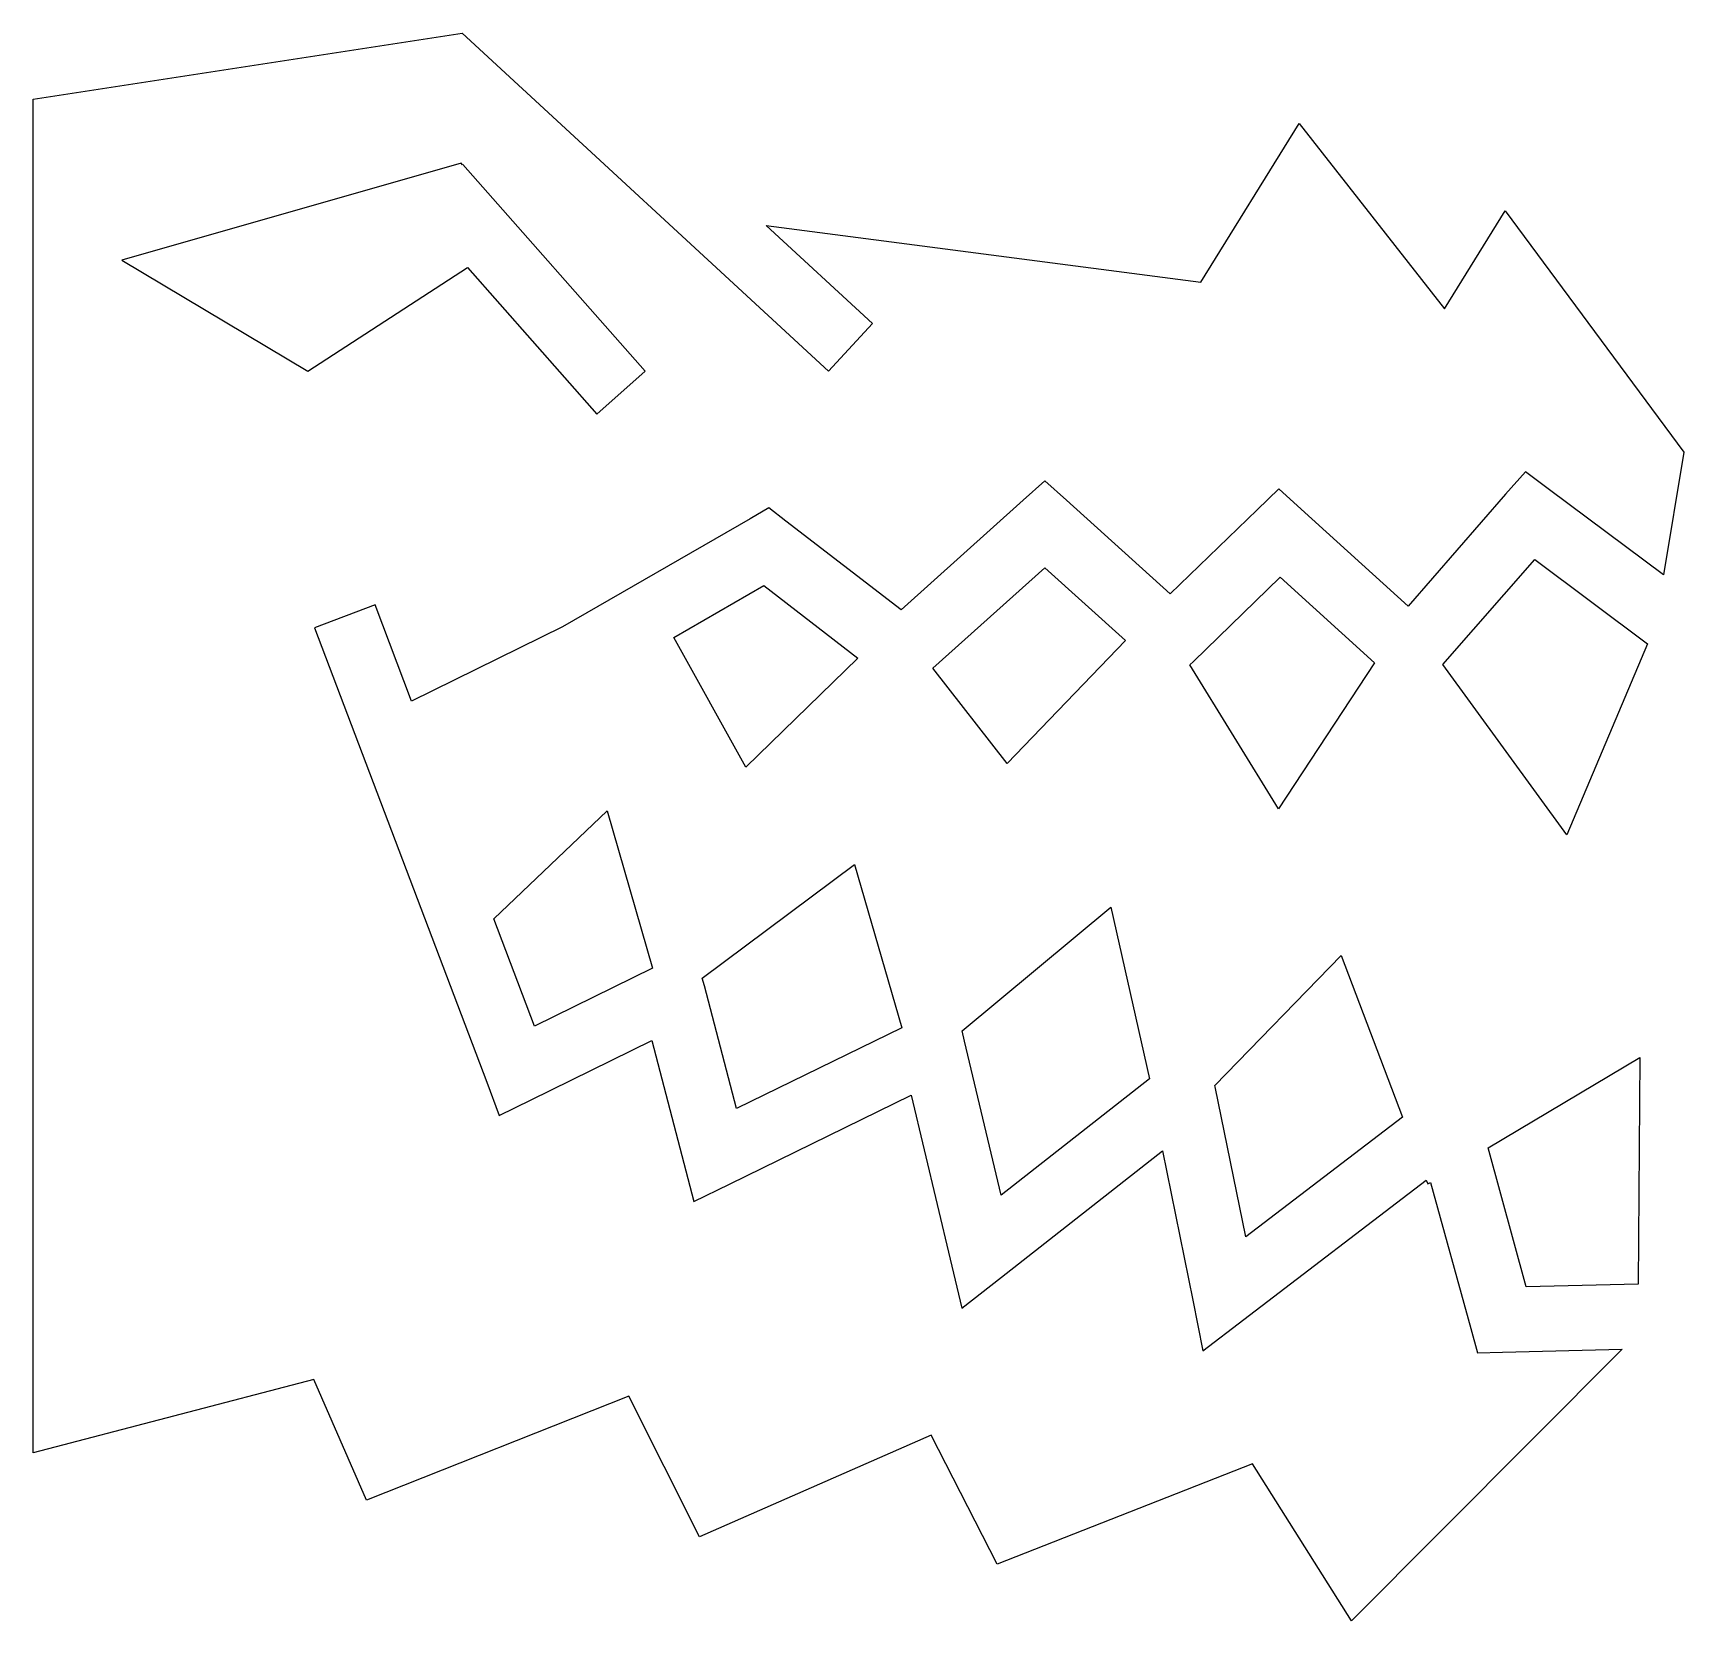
# Model space of a CAD drawing. Header units: centimetres. Extents: x -9.9 to 10.2, y -9.6 to 9.8.
import ezdxf

# ---------------------------------------------------------------- set-up
doc = ezdxf.new("R2010")
doc.units = ezdxf.units.CM
doc.header["$MEASUREMENT"] = 0
doc.layers.add('Layer 1', color=7, linetype='Continuous')

msp = doc.modelspace()

# ---------------------------------------------------------------- linework, layer by layer
at = {"layer": 'Layer 1'}
for points, knots in [([(-4.6583, 9.78955), (-4.6583, 9.78955), (-9.88965, 8.98443), (-9.88965, 8.98443), (-9.88965, 8.98443), (-9.88965, 8.98443), (-9.88965, -7.52306), (-9.88965, -7.52306), (-9.88965, -7.52306), (-9.88965, -7.52306), (-6.46751, -6.63091), (-6.46751, -6.63091), (-6.46751, -6.63091), (-6.46751, -6.63091), (-5.82445, -8.10021), (-5.82445, -8.10021), (-5.82445, -8.10021), (-5.82445, -8.10021), (-2.62496, -6.83121), (-2.62496, -6.83121), (-2.62496, -6.83121), (-2.62496, -6.83121), (-1.76579, -8.54955), (-1.76579, -8.54955), (-1.76579, -8.54955), (-1.76579, -8.54955), (1.06073, -7.30686), (1.06073, -7.30686), (1.06073, -7.30686), (1.06073, -7.30686), (1.86462, -8.88162), (1.86462, -8.88162), (1.86462, -8.88162), (1.86462, -8.88162), (4.97704, -7.65875), (4.97704, -7.65875), (4.97704, -7.65875), (4.97704, -7.65875), (6.18414, -9.57478), (6.18414, -9.57478), (6.18414, -9.57478), (6.18414, -9.57478), (9.48505, -6.26194), (9.48505, -6.26194), (9.48505, -6.26194), (9.48505, -6.26194), (8.02638, -6.29622), (8.02638, -6.29622), (8.02638, -6.29622), (8.02638, -6.29622), (7.7194, -6.3028), (7.7194, -6.3028), (7.7194, -6.3028), (7.7194, -6.3028), (7.63759, -6.00623), (7.63759, -6.00623), (7.63759, -6.00623), (7.63759, -6.00623), (7.14747, -4.22607), (7.14747, -4.22607), (7.14747, -4.22607), (7.14747, -4.22607), (7.11319, -4.24576), (7.11319, -4.24576), (7.11319, -4.24576), (7.11319, -4.24576), (7.09607, -4.20098), (7.09607, -4.20098), (7.09607, -4.20098), (7.09607, -4.20098), (4.8731, -5.89824), (4.8731, -5.89824), (4.8731, -5.89824), (4.8731, -5.89824), (4.37366, -6.27902), (4.37366, -6.27902), (4.37366, -6.27902), (4.37366, -6.27902), (4.24842, -5.6637), (4.24842, -5.6637), (4.24842, -5.6637), (4.24842, -5.6637), (3.87819, -3.84255), (3.87819, -3.84255), (3.87819, -3.84255), (3.87819, -3.84255), (1.91738, -5.38168), (1.91738, -5.38168), (1.91738, -5.38168), (1.91738, -5.38168), (1.43371, -5.76119), (1.43371, -5.76119), (1.43371, -5.76119), (1.43371, -5.76119), (1.29009, -5.16291), (1.29009, -5.16291), (1.29009, -5.16291), (1.29009, -5.16291), (0.8157, -3.1639), (0.8157, -3.1639), (0.8157, -3.1639), (0.8157, -3.1639), (-1.39938, -4.2472), (-1.39938, -4.2472), (-1.39938, -4.2472), (-1.39938, -4.2472), (-1.83299, -4.45804), (-1.83299, -4.45804), (-1.83299, -4.45804), (-1.83299, -4.45804), (-1.95418, -3.9928), (-1.95418, -3.9928), (-1.95418, -3.9928), (-1.95418, -3.9928), (-2.3455, -2.49719), (-2.3455, -2.49719), (-2.3455, -2.49719), (-2.3455, -2.49719), (-3.81615, -3.21927), (-3.81615, -3.21927), (-3.81615, -3.21927), (-3.81615, -3.21927), (-4.20494, -3.41164), (-4.20494, -3.41164), (-4.20494, -3.41164), (-4.20494, -3.41164), (-4.35776, -3.00577), (-4.35776, -3.00577), (-4.35776, -3.00577), (-4.35776, -3.00577), (-6.45688, 2.53662), (-6.45688, 2.53662), (-6.45688, 2.53662), (-6.45688, 2.53662), (-5.72029, 2.81598), (-5.72029, 2.81598), (-5.72029, 2.81598), (-5.72029, 2.81598), (-5.27626, 1.64329), (-5.27626, 1.64329), (-5.27626, 1.64329), (-5.27626, 1.64329), (-3.43664, 2.5472), (-3.43664, 2.5472), (-3.43664, 2.5472), (-3.43664, 2.5472), (-1.14776, 3.86621), (-1.14776, 3.86621), (-1.14776, 3.86621), (-1.14776, 3.86621), (-0.91976, 3.99803), (-0.91976, 3.99803), (-0.91976, 3.99803), (-0.91976, 3.99803), (-0.71153, 3.83729), (-0.71153, 3.83729), (-0.71153, 3.83729), (-0.71153, 3.83729), (0.69452, 2.75543), (0.69452, 2.75543), (0.69452, 2.75543), (0.69452, 2.75543), (2.18094, 4.09161), (2.18094, 4.09161), (2.18094, 4.09161), (2.18094, 4.09161), (2.44449, 4.32885), (2.44449, 4.32885), (2.44449, 4.32885), (2.44449, 4.32885), (2.7093, 4.09166), (2.7093, 4.09166), (2.7093, 4.09166), (2.7093, 4.09166), (3.97307, 2.95059), (3.97307, 2.95059), (3.97307, 2.95059), (3.97307, 2.95059), (5.0325, 3.97443), (5.0325, 3.97443), (5.0325, 3.97443), (5.0325, 3.97443), (5.29731, 4.2314), (5.29731, 4.2314), (5.29731, 4.2314), (5.29731, 4.2314), (5.5714, 3.98366), (5.5714, 3.98366), (5.5714, 3.98366), (5.5714, 3.98366), (6.87599, 2.80161), (6.87599, 2.80161), (6.87599, 2.80161), (6.87599, 2.80161), (8.06331, 4.16414), (8.06331, 4.16414), (8.06331, 4.16414), (8.06331, 4.16414), (8.30438, 4.4395), (8.30438, 4.4395), (8.30438, 4.4395), (8.30438, 4.4395), (8.59694, 4.22082), (8.59694, 4.22082), (8.59694, 4.22082), (8.59694, 4.22082), (9.98722, 3.18243), (9.98722, 3.18243), (9.98722, 3.18243), (9.98722, 3.18243), (10.23753, 4.67939), (10.23753, 4.67939), (10.23753, 4.67939), (10.23753, 4.67939), (8.05934, 7.62061), (8.05934, 7.62061), (8.05934, 7.62061), (8.05934, 7.62061), (7.31613, 6.42667), (7.31613, 6.42667), (7.31613, 6.42667), (7.31613, 6.42667), (5.54508, 8.68531), (5.54508, 8.68531), (5.54508, 8.68531), (5.54508, 8.68531), (4.34856, 6.75212), (4.34856, 6.75212), (4.34856, 6.75212), (4.34856, 6.75212), (-0.9528, 7.44393), (-0.9528, 7.44393), (-0.9528, 7.44393), (-0.9528, 7.44393), (0.34387, 6.24746), (0.34387, 6.24746), (0.34387, 6.24746), (0.34387, 6.24746), (-0.18977, 5.66765), (-0.18977, 5.66765), (-0.18977, 5.66765), (-0.18977, 5.66765), (-4.65831, 9.78957), (-4.65831, 9.78957), (-4.65831, 9.78957), (-4.65831, 9.78957), (-4.6583, 9.78955), (-4.6583, 9.78955)], [0, 0, 0, 0, 0.01587302, 0.01587302, 0.01587302, 0.01587302, 0.03174603, 0.03174603, 0.03174603, 0.03174603, 0.04761905, 0.04761905, 0.04761905, 0.04761905, 0.06349206, 0.06349206, 0.06349206, 0.06349206, 0.07936508, 0.07936508, 0.07936508, 0.07936508, 0.0952381, 0.0952381, 0.0952381, 0.0952381, 0.11111111, 0.11111111, 0.11111111, 0.11111111, 0.12698413, 0.12698413, 0.12698413, 0.12698413, 0.14285714, 0.14285714, 0.14285714, 0.14285714, 0.15873016, 0.15873016, 0.15873016, 0.15873016, 0.17460317, 0.17460317, 0.17460317, 0.17460317, 0.19047619, 0.19047619, 0.19047619, 0.19047619, 0.20634921, 0.20634921, 0.20634921, 0.20634921, 0.22222222, 0.22222222, 0.22222222, 0.22222222, 0.23809524, 0.23809524, 0.23809524, 0.23809524, 0.25396825, 0.25396825, 0.25396825, 0.25396825, 0.26984127, 0.26984127, 0.26984127, 0.26984127, 0.28571429, 0.28571429, 0.28571429, 0.28571429, 0.3015873, 0.3015873, 0.3015873, 0.3015873, 0.31746032, 0.31746032, 0.31746032, 0.31746032, 0.33333333, 0.33333333, 0.33333333, 0.33333333, 0.34920635, 0.34920635, 0.34920635, 0.34920635, 0.36507937, 0.36507937, 0.36507937, 0.36507937, 0.38095238, 0.38095238, 0.38095238, 0.38095238, 0.3968254, 0.3968254, 0.3968254, 0.3968254, 0.41269841, 0.41269841, 0.41269841, 0.41269841, 0.42857143, 0.42857143, 0.42857143, 0.42857143, 0.44444444, 0.44444444, 0.44444444, 0.44444444, 0.46031746, 0.46031746, 0.46031746, 0.46031746, 0.47619048, 0.47619048, 0.47619048, 0.47619048, 0.49206349, 0.49206349, 0.49206349, 0.49206349, 0.50793651, 0.50793651, 0.50793651, 0.50793651, 0.52380952, 0.52380952, 0.52380952, 0.52380952, 0.53968254, 0.53968254, 0.53968254, 0.53968254, 0.55555556, 0.55555556, 0.55555556, 0.55555556, 0.57142857, 0.57142857, 0.57142857, 0.57142857, 0.58730159, 0.58730159, 0.58730159, 0.58730159, 0.6031746, 0.6031746, 0.6031746, 0.6031746, 0.61904762, 0.61904762, 0.61904762, 0.61904762, 0.63492063, 0.63492063, 0.63492063, 0.63492063, 0.65079365, 0.65079365, 0.65079365, 0.65079365, 0.66666667, 0.66666667, 0.66666667, 0.66666667, 0.68253968, 0.68253968, 0.68253968, 0.68253968, 0.6984127, 0.6984127, 0.6984127, 0.6984127, 0.71428571, 0.71428571, 0.71428571, 0.71428571, 0.73015873, 0.73015873, 0.73015873, 0.73015873, 0.74603175, 0.74603175, 0.74603175, 0.74603175, 0.76190476, 0.76190476, 0.76190476, 0.76190476, 0.77777778, 0.77777778, 0.77777778, 0.77777778, 0.79365079, 0.79365079, 0.79365079, 0.79365079, 0.80952381, 0.80952381, 0.80952381, 0.80952381, 0.82539683, 0.82539683, 0.82539683, 0.82539683, 0.84126984, 0.84126984, 0.84126984, 0.84126984, 0.85714286, 0.85714286, 0.85714286, 0.85714286, 0.87301587, 0.87301587, 0.87301587, 0.87301587, 0.88888889, 0.88888889, 0.88888889, 0.88888889, 0.9047619, 0.9047619, 0.9047619, 0.9047619, 0.92063492, 0.92063492, 0.92063492, 0.92063492, 0.93650794, 0.93650794, 0.93650794, 0.93650794, 0.95238095, 0.95238095, 0.95238095, 0.95238095, 0.96825397, 0.96825397, 0.96825397, 0.96825397, 1, 1, 1, 1]), ([(-4.6701, 8.20167), (-4.6701, 8.20167), (-4.65559, 8.1832), (-4.65559, 8.1832), (-4.65559, 8.1832), (-4.65559, 8.1832), (-4.65163, 8.18716), (-4.65163, 8.18716), (-4.65163, 8.18716), (-4.65163, 8.18716), (-2.426, 5.66501), (-2.426, 5.66501), (-2.426, 5.66501), (-2.426, 5.66501), (-3.01635, 5.14318), (-3.01635, 5.14318), (-3.01635, 5.14318), (-3.01635, 5.14318), (-4.59103, 6.9287), (-4.59103, 6.9287), (-4.59103, 6.9287), (-4.59103, 6.9287), (-6.5413, 5.66493), (-6.5413, 5.66493), (-6.5413, 5.66493), (-6.5413, 5.66493), (-8.80783, 7.01962), (-8.80783, 7.01962), (-8.80783, 7.01962), (-8.80783, 7.01962), (-4.6701, 8.20167), (-4.6701, 8.20167)], [0, 0, 0, 0, 0.11111111, 0.11111111, 0.11111111, 0.11111111, 0.22222222, 0.22222222, 0.22222222, 0.22222222, 0.33333333, 0.33333333, 0.33333333, 0.33333333, 0.44444444, 0.44444444, 0.44444444, 0.44444444, 0.55555556, 0.55555556, 0.55555556, 0.55555556, 0.66666667, 0.66666667, 0.66666667, 0.66666667, 0.77777778, 0.77777778, 0.77777778, 0.77777778, 1, 1, 1, 1]), ([(2.44448, 3.26802), (2.44448, 3.26802), (1.08186, 2.04249), (1.08186, 2.04249), (1.08186, 2.04249), (1.08186, 2.04249), (1.98721, 0.88287), (1.98721, 0.88287), (1.98721, 0.88287), (1.98721, 0.88287), (3.42881, 2.37983), (3.42881, 2.37983), (3.42881, 2.37983), (3.42881, 2.37983), (2.44444, 3.26801), (2.44444, 3.26801), (2.44444, 3.26801), (2.44444, 3.26801), (2.44448, 3.26802), (2.44448, 3.26802)], [0, 0, 0, 0, 0.16666667, 0.16666667, 0.16666667, 0.16666667, 0.33333333, 0.33333333, 0.33333333, 0.33333333, 0.5, 0.5, 0.5, 0.5, 0.66666667, 0.66666667, 0.66666667, 0.66666667, 1, 1, 1, 1]), ([(8.41778, 3.37078), (8.41778, 3.37078), (7.29906, 2.08862), (7.29906, 2.08862), (7.29906, 2.08862), (7.29906, 2.08862), (8.81044, 0.01185), (8.81044, 0.01185), (8.81044, 0.01185), (8.81044, 0.01185), (9.7935, 2.34298), (9.7935, 2.34298), (9.7935, 2.34298), (9.7935, 2.34298), (8.41777, 3.37082), (8.41777, 3.37082), (8.41777, 3.37082), (8.41777, 3.37082), (8.41778, 3.37078), (8.41778, 3.37078)], [0, 0, 0, 0, 0.16666667, 0.16666667, 0.16666667, 0.16666667, 0.33333333, 0.33333333, 0.33333333, 0.33333333, 0.5, 0.5, 0.5, 0.5, 0.66666667, 0.66666667, 0.66666667, 0.66666667, 1, 1, 1, 1]), ([(-0.98171, 3.05191), (-0.98171, 3.05191), (-2.07808, 2.41939), (-2.07808, 2.41939), (-2.07808, 2.41939), (-2.07808, 2.41939), (-1.20056, 0.83809), (-1.20056, 0.83809), (-1.20056, 0.83809), (-1.20056, 0.83809), (0.16737, 2.16765), (0.16737, 2.16765), (0.16737, 2.16765), (0.16737, 2.16765), (-0.98171, 3.05191), (-0.98171, 3.05191)], [0, 0, 0, 0, 0.2, 0.2, 0.2, 0.2, 0.4, 0.4, 0.4, 0.4, 0.6, 0.6, 0.6, 0.6, 1, 1, 1, 1]), ([(5.31578, 3.15206), (5.31578, 3.15206), (4.25631, 2.12683), (4.25631, 2.12683), (4.25631, 2.12683), (4.25631, 2.12683), (4.21288, 2.08466), (4.21288, 2.08466), (4.21288, 2.08466), (4.21288, 2.08466), (5.29339, 0.33077), (5.29339, 0.33077), (5.29339, 0.33077), (5.29339, 0.33077), (6.46355, 2.1111), (6.46355, 2.1111), (6.46355, 2.1111), (6.46355, 2.1111), (5.31586, 3.15206), (5.31586, 3.15206), (5.31586, 3.15206), (5.31586, 3.15206), (5.31578, 3.15206), (5.31578, 3.15206)], [0, 0, 0, 0, 0.14285714, 0.14285714, 0.14285714, 0.14285714, 0.28571429, 0.28571429, 0.28571429, 0.28571429, 0.42857143, 0.42857143, 0.42857143, 0.42857143, 0.57142857, 0.57142857, 0.57142857, 0.57142857, 0.71428571, 0.71428571, 0.71428571, 0.71428571, 1, 1, 1, 1]), ([(-2.89116, 0.30306), (-2.89116, 0.30306), (-4.2709, -1.01073), (-4.2709, -1.01073), (-4.2709, -1.01073), (-4.2709, -1.01073), (-3.77403, -2.32177), (-3.77403, -2.32177), (-3.77403, -2.32177), (-3.77403, -2.32177), (-2.33766, -1.61419), (-2.33766, -1.61419), (-2.33766, -1.61419), (-2.33766, -1.61419), (-2.89111, 0.30319), (-2.89111, 0.30319), (-2.89111, 0.30319), (-2.89111, 0.30319), (-2.89116, 0.30306), (-2.89116, 0.30306)], [0, 0, 0, 0, 0.16666667, 0.16666667, 0.16666667, 0.16666667, 0.33333333, 0.33333333, 0.33333333, 0.33333333, 0.5, 0.5, 0.5, 0.5, 0.66666667, 0.66666667, 0.66666667, 0.66666667, 1, 1, 1, 1]), ([(0.1265, -0.35177), (0.1265, -0.35177), (-1.73016, -1.73543), (-1.73016, -1.73543), (-1.73016, -1.73543), (-1.73016, -1.73543), (-1.70515, -1.83031), (-1.70515, -1.83031), (-1.70515, -1.83031), (-1.70515, -1.83031), (-1.31383, -3.32727), (-1.31383, -3.32727), (-1.31383, -3.32727), (-1.31383, -3.32727), (0.7037, -2.34159), (0.7037, -2.34159), (0.7037, -2.34159), (0.7037, -2.34159), (0.1265, -0.35189), (0.1265, -0.35189), (0.1265, -0.35189), (0.1265, -0.35189), (0.1265, -0.35177), (0.1265, -0.35177)], [0, 0, 0, 0, 0.14285714, 0.14285714, 0.14285714, 0.14285714, 0.28571429, 0.28571429, 0.28571429, 0.28571429, 0.42857143, 0.42857143, 0.42857143, 0.42857143, 0.57142857, 0.57142857, 0.57142857, 0.57142857, 0.71428571, 0.71428571, 0.71428571, 0.71428571, 1, 1, 1, 1]), ([(3.2509, -0.86967), (3.2509, -0.86967), (1.43894, -2.37844), (1.43894, -2.37844), (1.43894, -2.37844), (1.43894, -2.37844), (1.46795, -2.50368), (1.46795, -2.50368), (1.46795, -2.50368), (1.46795, -2.50368), (1.91468, -4.38142), (1.91468, -4.38142), (1.91468, -4.38142), (1.91468, -4.38142), (3.72002, -2.96356), (3.72002, -2.96356), (3.72002, -2.96356), (3.72002, -2.96356), (3.25086, -0.86971), (3.25086, -0.86971), (3.25086, -0.86971), (3.25086, -0.86971), (3.2509, -0.86967), (3.2509, -0.86967)], [0, 0, 0, 0, 0.14285714, 0.14285714, 0.14285714, 0.14285714, 0.28571429, 0.28571429, 0.28571429, 0.28571429, 0.42857143, 0.42857143, 0.42857143, 0.42857143, 0.57142857, 0.57142857, 0.57142857, 0.57142857, 0.71428571, 0.71428571, 0.71428571, 0.71428571, 1, 1, 1, 1]), ([(6.05768, -1.46002), (6.05768, -1.46002), (4.51855, -3.04398), (4.51855, -3.04398), (4.51855, -3.04398), (4.51855, -3.04398), (4.52251, -3.05979), (4.52251, -3.05979), (4.52251, -3.05979), (4.52251, -3.05979), (4.89544, -4.88883), (4.89544, -4.88883), (4.89544, -4.88883), (4.89544, -4.88883), (6.80481, -3.43269), (6.80481, -3.43269), (6.80481, -3.43269), (6.80481, -3.43269), (6.05768, -1.46007), (6.05768, -1.46007), (6.05768, -1.46007), (6.05768, -1.46007), (6.05768, -1.46002), (6.05768, -1.46002)], [0, 0, 0, 0, 0.14285714, 0.14285714, 0.14285714, 0.14285714, 0.28571429, 0.28571429, 0.28571429, 0.28571429, 0.42857143, 0.42857143, 0.42857143, 0.42857143, 0.57142857, 0.57142857, 0.57142857, 0.57142857, 0.71428571, 0.71428571, 0.71428571, 0.71428571, 1, 1, 1, 1]), ([(9.70125, -2.70271), (9.70125, -2.70271), (7.84852, -3.80692), (7.84852, -3.80692), (7.84852, -3.80692), (7.84852, -3.80692), (8.31502, -5.5003), (8.31502, -5.5003), (8.31502, -5.5003), (8.31502, -5.5003), (9.67755, -5.46867), (9.67755, -5.46867), (9.67755, -5.46867), (9.67755, -5.46867), (9.70129, -2.7027), (9.70129, -2.7027), (9.70129, -2.7027), (9.70129, -2.7027), (9.70125, -2.70271), (9.70125, -2.70271)], [0, 0, 0, 0, 0.16666667, 0.16666667, 0.16666667, 0.16666667, 0.33333333, 0.33333333, 0.33333333, 0.33333333, 0.5, 0.5, 0.5, 0.5, 0.66666667, 0.66666667, 0.66666667, 0.66666667, 1, 1, 1, 1])]:
    msp.add_open_spline(points, degree=3, knots=knots, dxfattribs=at)

doc.saveas('drawing.dxf')
